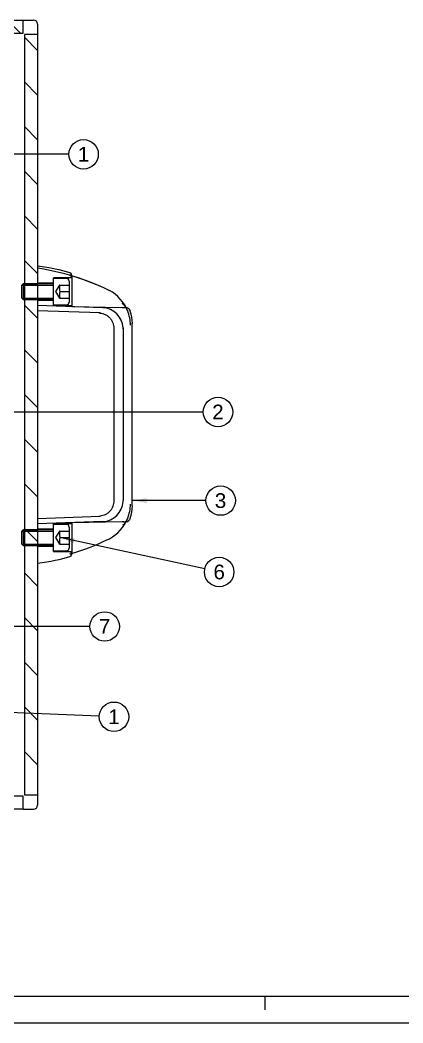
# Model space of a CAD drawing. Header units: millimetres. Extents: x -173 to 841, y -8 to 594.
# Drawn here: x 270 to 342.8, y 0 to 190.6 of the extents above; entities that cross this region are included whole.
import ezdxf
from ezdxf.enums import TextEntityAlignment as Align
from ezdxf.lldxf.tags import DXFTag

# ---------------------------------------------------------------- set-up
doc = ezdxf.new("R2010")
doc.units = ezdxf.units.MM
for name, color, linetype in [('Default', 7, 'Continuous'), ('NLC18000034', 7, 'Continuous'), ('NLL00000201', 7, 'Continuous'), ('NLL00000204', 7, 'Continuous'), ('TCEI_M6X12_UNI_5', 7, 'Continuous')]:
    doc.layers.add(name, color=color, linetype=linetype)
doc.styles.add('SEACAD_Arial', font='arial.ttf')
tags = doc.linetypes.add('HIDDEN2', pattern=[4.7625, 3.175, -1.5875]).pattern_tags.tags
tags[6:7] = [DXFTag(74, 4), DXFTag(75, 0), DXFTag(340, '0'), DXFTag(46, 0.0), DXFTag(50, 0.0), DXFTag(44, 0.0), DXFTag(45, 0.0)]
tags[4:5] = [DXFTag(74, 4), DXFTag(75, 0), DXFTag(340, '0'), DXFTag(46, 0.0), DXFTag(50, 0.0), DXFTag(44, 0.0), DXFTag(45, 0.0)]

# ---------------------------------------------------------------- blocks, each defined once
blk = doc.blocks.new('SEANNOT_GROUP10')
at = {"layer": 'Default', "linetype": 'Continuous'}
blk.add_hatch(color=7, dxfattribs=at).paths.add_polyline_path([(262.93, 59.69), (260.11, 59.34), (262.89, 58.75)])
at = {"layer": 'Default', "color": 7, "linetype": 'Continuous'}
blk.add_lwpolyline([(285.09, 58.31), (260.11, 59.34)], dxfattribs=at)
blk.add_circle((287.88, 58.2), 2.8, dxfattribs=at)
at = {"layer": 'Default', "color": 7, "linetype": 'Continuous', "style": 'SEACAD_Arial'}
blk.add_text('1', height=2.8, dxfattribs=at).set_placement((286.79, 59.6), align=Align.TOP_LEFT)
blk = doc.blocks.new('SEANNOT_GROUP11')
at = {"layer": 'Default', "linetype": 'Continuous'}
blk.add_hatch(color=7, dxfattribs=at).paths.add_polyline_path([(264.72, 75.83), (261.92, 75.37), (264.72, 74.9)])
at = {"layer": 'Default', "color": 7, "linetype": 'Continuous'}
blk.add_lwpolyline([(283.31, 75.37), (261.92, 75.37)], dxfattribs=at)
blk.add_circle((286.11, 75.37), 2.8, dxfattribs=at)
at = {"layer": 'Default', "color": 7, "linetype": 'Continuous', "style": 'SEACAD_Arial'}
blk.add_text('7', height=2.8, dxfattribs=at).set_placement((285.01, 76.77), align=Align.TOP_LEFT)
blk = doc.blocks.new('SEANNOT_GROUP12')
at = {"layer": 'Default', "linetype": 'Continuous'}
blk.add_hatch(color=7, dxfattribs=at).paths.add_polyline_path([(241.91, 116.6), (239.11, 116.13), (241.91, 115.67)])
at = {"layer": 'Default', "color": 7, "linetype": 'Continuous'}
blk.add_lwpolyline([(304.84, 116.13), (239.11, 116.13)], dxfattribs=at)
blk.add_circle((307.64, 116.13), 2.8, dxfattribs=at)
at = {"layer": 'Default', "color": 7, "linetype": 'Continuous', "style": 'SEACAD_Arial'}
blk.add_text('2', height=2.8, dxfattribs=at).set_placement((306.54, 117.53), align=Align.TOP_LEFT)
blk = doc.blocks.new('SEANNOT_GROUP13')
at = {"layer": 'Default', "linetype": 'Continuous'}
blk.add_hatch(color=7, dxfattribs=at).paths.add_polyline_path([(267.41, 165.59), (264.61, 165.12), (267.41, 164.65)])
at = {"layer": 'Default', "color": 7, "linetype": 'Continuous'}
blk.add_lwpolyline([(279.3, 165.12), (264.61, 165.12)], dxfattribs=at)
blk.add_circle((282.1, 165.12), 2.8, dxfattribs=at)
at = {"layer": 'Default', "color": 7, "linetype": 'Continuous', "style": 'SEACAD_Arial'}
blk.add_text('1', height=2.8, dxfattribs=at).set_placement((281.01, 166.52), align=Align.TOP_LEFT)
blk = doc.blocks.new('SEANNOT_GROUP14')
at = {"layer": 'Default', "linetype": 'Continuous'}
blk.add_hatch(color=7, dxfattribs=at).paths.add_polyline_path([(294.16, 99.75), (291.36, 99.29), (294.16, 98.82)])
at = {"layer": 'Default', "color": 7, "linetype": 'Continuous'}
blk.add_lwpolyline([(305.34, 99.29), (291.36, 99.29)], dxfattribs=at)
blk.add_circle((308.14, 99.29), 2.8, dxfattribs=at)
at = {"layer": 'Default', "color": 7, "linetype": 'Continuous', "style": 'SEACAD_Arial'}
blk.add_text('3', height=2.8, dxfattribs=at).set_placement((307.04, 100.69), align=Align.TOP_LEFT)
blk = doc.blocks.new('SEANNOT_GROUP15')
at = {"layer": 'Default', "linetype": 'Continuous'}
blk.add_hatch(color=7, dxfattribs=at).paths.add_polyline_path([(280.45, 92.12), (277.61, 92.26), (280.25, 91.21)])
at = {"layer": 'Default', "color": 7, "linetype": 'Continuous'}
blk.add_lwpolyline([(305.13, 86.31), (277.61, 92.26)], dxfattribs=at)
blk.add_circle((307.87, 85.72), 2.8, dxfattribs=at)
at = {"layer": 'Default', "color": 7, "linetype": 'Continuous', "style": 'SEACAD_Arial'}
blk.add_text('6', height=2.8, dxfattribs=at).set_placement((306.78, 87.12), align=Align.TOP_LEFT)
blk = doc.blocks.new('SE8')
at = {"layer": 'NLL00000201', "linetype": 'Continuous'}
h = blk.add_hatch(dxfattribs=at)
h.set_pattern_fill('LINE', scale=1.88976, angle=135, style=0)
h.paths.add_polyline_path([(126.11, 188.13), (270.61, 188.13), (270.61, 190.63), (126.11, 190.63)])
h = blk.add_hatch(dxfattribs=at)
h.set_pattern_fill('LINE', scale=1.88976, angle=135, style=0)
h.paths.add_polyline_path([(270.86, 187.88), (270.86, 43.38), (273.36, 43.38), (273.36, 187.88)])
h = blk.add_hatch(dxfattribs=at)
h.set_pattern_fill('LINE', scale=1.8898, angle=135, style=0)
h.paths.add_polyline_path([(270.61, 40.63), (270.61, 43.13), (126.11, 43.13), (126.11, 40.63)])
at = {"layer": 'NLC18000034', "color": 7, "linetype": 'HIDDEN2'}
for p, q in [((276.36, 136.38), (276.36, 141.63)), ((279.86, 141.63), (276.36, 141.63)), ((279.86, 141.73), (279.86, 141.72)), ((279.86, 141.72), (279.86, 136.93)), ((276.36, 140.63), (273.36, 140.63)), ((273.36, 137.38), (276.36, 137.38)), ((276.36, 136.38), (279.86, 136.38)), ((279.86, 136.93), (279.86, 136.28)), ((279.96, 136.18), (289.44, 136.02)), ((289.59, 136.66), (289.44, 136.77)), ((289.44, 136.02), (289.74, 136.01)), ((289.61, 131.96), (289.61, 132.16)), ((289.61, 99.11), (289.61, 99.3)), ((276.36, 93.88), (273.36, 93.88)), ((276.36, 89.63), (276.36, 94.88)), ((279.86, 94.88), (276.36, 94.88)), ((279.86, 94.98), (279.86, 94.33)), ((279.86, 94.33), (279.86, 89.54)), ((289.44, 95.25), (279.96, 95.08)), ((289.74, 95.26), (289.44, 95.25)), ((286.86, 91.98), (287.01, 92.05)), ((273.36, 90.63), (276.36, 90.63)), ((276.36, 89.63), (279.86, 89.63)), ((279.96, 89.54), (279.86, 89.54)), ((279.86, 89.54), (279.86, 89.25)), ((279.86, 89.54), (279.86, 89.53))]:
    blk.add_line(p, q, dxfattribs=at)
at = {"layer": 'NLC18000034', "color": 7, "linetype": 'Continuous'}
for p, q in [((286.86, 139.29), (287.01, 139.21)), ((286.86, 139.29), (286.86, 139.29)), ((287.01, 139.22), (286.86, 139.29)), ((287.01, 139.22), (286.86, 139.29)), ((285.75, 135.95), (273.36, 136.38)), ((285.26, 134.97), (273.36, 135.38)), ((290.45, 135.36), (290.38, 135.55)), ((290.43, 135.49), (290.45, 135.36)), ((287.86, 132.01), (287.86, 99.25)), ((289.61, 132.16), (289.61, 131.96)), ((289.61, 131.96), (289.61, 131.95)), ((289.61, 131.95), (289.61, 99.31)), ((291.36, 98.27), (291.36, 132.99)), ((289.61, 99.31), (289.61, 99.3)), ((289.61, 99.11), (289.61, 99.3)), ((273.36, 95.88), (285.26, 96.3)), ((290.38, 95.71), (290.45, 95.91)), ((290.45, 95.91), (290.43, 95.78)), ((285.75, 95.32), (273.36, 94.88)), ((286.86, 91.97), (287.01, 92.05)), ((286.86, 91.98), (286.86, 91.98)), ((279.86, 89.25), (279.86, 89.12))]:
    blk.add_line(p, q, dxfattribs=at)
for centre, radius, start, end in [((266.19, 96.41), 47.6, 64.2599, 81.328), ((267.25, 99.35), 44.49, 63.8503, 74.0284), ((279.49, 141.75), 0.376, 73.9134, 88.7911), ((279.36, 142.14), 0.5, 359.5683, 74.426), ((279.49, 141.75), 0.376, 55.2607, 62.0969), ((283.61, 132.72), 7.33, 21.1004, 62.402), ((285.61, 131.95), 4, 2.9286, 88), ((287.99, 134.67), 2.55, 20.3215, 35.9931), ((283.45, 132.62), 7.55, 0.2569, 21.3055), ((284.96, 133.07), 6.41, 359.1657, 20.4488), ((285.61, 99.31), 4, 272, 357.0714), ((284.96, 98.19), 6.41, 339.5507, 0.8341), ((283.63, 98.53), 7.31, 297.5461, 338.9384), ((287.97, 96.61), 2.57, 324.0017, 339.5444), ((290.04, 96.26), 1, 277.3995, 341.8267), ((267.23, 131.96), 44.54, 285.9776, 296.1436), ((279.49, 89.52), 0.377, 271.3083, 300.4095), ((279.36, 89.12), 0.5, 285.574, 0.4317)]:
    blk.add_arc(centre, radius, start, end, dxfattribs=at)
at = {"layer": 'NLC18000034', "color": 7, "linetype": 'HIDDEN2'}
for centre, radius, start, end in [((279.49, 141.75), 0.376, 357.7995, 55.2607), ((279.91, 147.19), 5.47, 269.4853, 270.5143), ((279.96, 136.28), 0.1, 180, 269), ((287.99, 134.67), 2.55, 35.9931, 51.1865), ((283.45, 98.64), 7.55, 338.6937, 359.7439), ((289.78, 95.86), 0.619, 263.875, 325.4801), ((279.96, 94.98), 0.1, 91, 180), ((287.97, 96.61), 2.57, 308.9516, 324.0017), ((289.77, 95.93), 0.674, 267.8261, 279.6753), ((290.04, 96.26), 1, 271, 277.3995), ((279.49, 89.52), 0.377, 300.4095, 2.1011), ((280.01, 94.58), 5.05, 268.3431, 269.4587)]:
    blk.add_arc(centre, radius, start, end, dxfattribs=at)
blk.add_ellipse((279.96, 141.74), major_axis=(0.1, 0.0019), ratio=0.000329, start_param=1.588247, end_param=3.145917, dxfattribs=at)
at = {"layer": 'NLC18000034', "color": 7, "linetype": 'Continuous'}
for centre, major_axis, start_param, end_param in [((286.75, 139.07), (-0.11, -0.224), 3.068113, 3.383659), ((286.75, 92.2), (-0.11, 0.224), 2.899526, 3.216063)]:
    blk.add_ellipse(centre, major_axis=major_axis, ratio=0.015667, start_param=start_param, end_param=end_param, dxfattribs=at)
for points in [[(279.49, 142.6), (277.79, 143.12), (275.75, 143.55), (273.36, 143.88)], [(273.36, 87.38), (275.75, 87.71), (277.79, 88.14), (279.49, 88.67)]]:
    blk.add_open_spline(points, degree=3, dxfattribs=at)
at = {"layer": 'NLC18000034', "color": 7, "linetype": 'HIDDEN2'}
for points, knots in [([(279.96, 141.74), (279.96, 141.75), (279.95, 141.77), (279.94, 141.8), (279.93, 141.84), (279.91, 141.87), (279.89, 141.91), (279.86, 141.95), (279.82, 141.98), (279.78, 142.02), (279.72, 142.06), (279.62, 142.1), (279.54, 142.11), (279.49, 142.12)], [0, 0, 0, 0, 0.045079, 0.095016, 0.149979, 0.210027, 0.275133, 0.345213, 0.420148, 0.49981, 0.60799, 0.776097, 1, 1, 1, 1]), ([(289.72, 136.02), (289.77, 136.02), (289.94, 136.01), (290.12, 135.95), (290.24, 135.83), (290.29, 135.76)], [0, 0, 0, 0, 0.15116, 0.589226, 1, 1, 1, 1]), ([(290.17, 135.97), (290.13, 135.98), (290.03, 135.99), (289.91, 136), (289.82, 136)], [0.7275091, 0.7275091, 0.7275091, 0.7275091, 0.8297215, 1, 1, 1, 1]), ([(279.49, 89.14), (279.51, 89.14), (279.55, 89.15), (279.62, 89.17), (279.7, 89.2), (279.78, 89.25), (279.84, 89.3), (279.89, 89.35), (279.92, 89.41), (279.95, 89.47), (279.96, 89.51), (279.96, 89.53)], [0, 0, 0, 0, 0.082345, 0.192722, 0.332001, 0.500543, 0.6157, 0.723399, 0.823627, 0.916006, 1, 1, 1, 1])]:
    blk.add_open_spline(points, degree=3, knots=knots, dxfattribs=at)
at = {"layer": 'NLC18000034', "color": 7, "linetype": 'Continuous'}
for points, knots in [([(290.99, 135.32), (290.97, 135.36), (290.95, 135.42), (290.9, 135.51), (290.87, 135.55), (290.85, 135.59), (290.83, 135.62), (290.79, 135.67), (290.71, 135.75), (290.59, 135.84), (290.41, 135.92), (290.25, 135.96), (290.17, 135.97)], [0, 0, 0, 0, 0.0501883, 0.0710594, 0.0806229, 0.0903298, 0.1011198, 0.11399, 0.1492199, 0.2682068, 0.5148054, 0.7275091, 0.7275091, 0.7275091, 0.7275091]), ([(284.97, 134.98), (285.37, 134.93), (285.89, 134.85), (286.58, 134.47), (287.04, 134.08), (287.41, 133.6), (287.77, 132.91), (287.83, 132.38), (287.86, 131.98)], [0, 0, 0, 0, 0.239935, 0.368668, 0.5, 0.631333, 0.760066, 1, 1, 1, 1]), ([(287.86, 99.29), (287.83, 98.88), (287.77, 98.36), (287.41, 97.66), (287.04, 97.19), (286.58, 96.8), (285.89, 96.42), (285.37, 96.34), (284.97, 96.29)], [0, 0, 0, 0, 0.239934, 0.368667, 0.5, 0.631332, 0.760065, 1, 1, 1, 1])]:
    blk.add_open_spline(points, degree=3, knots=knots, dxfattribs=at)
at = {"layer": 'NLL00000201', "color": 7, "linetype": 'Continuous'}
for p, q in [((126.11, 190.63), (270.61, 190.63)), ((270.61, 188.13), (270.61, 190.63)), ((126.11, 188.13), (270.61, 188.13)), ((270.86, 187.88), (270.86, 43.38)), ((273.36, 187.88), (270.86, 187.88)), ((273.36, 187.88), (273.36, 43.38)), ((270.61, 43.13), (126.11, 43.13)), ((270.61, 40.63), (270.61, 43.13)), ((270.86, 43.38), (273.36, 43.38)), ((270.61, 40.63), (126.11, 40.63))]:
    blk.add_line(p, q, dxfattribs=at)
at = {"layer": 'NLL00000201', "color": 7, "linetype": 'HIDDEN2'}
for p, q in [((270.86, 140.51), (273.36, 140.51)), ((273.36, 140.24), (270.86, 140.24)), ((270.86, 137.78), (273.36, 137.78)), ((270.86, 137.51), (273.36, 137.51)), ((270.86, 93.76), (273.36, 93.76)), ((273.36, 93.49), (270.86, 93.49)), ((270.86, 91.03), (273.36, 91.03)), ((270.86, 90.76), (273.36, 90.76))]:
    blk.add_line(p, q, dxfattribs=at)
at = {"layer": 'NLL00000204', "color": 7, "linetype": 'Continuous'}
for p, q in [((270.61, 190.63), (272.61, 190.63)), ((273.36, 189.88), (273.36, 187.88)), ((273.36, 43.38), (273.36, 41.38)), ((270.61, 40.63), (272.61, 40.63))]:
    blk.add_line(p, q, dxfattribs=at)
for centre, start, end in [((272.61, 189.88), 0, 90), ((272.61, 41.38), 270, 0)]:
    blk.add_arc(centre, 0.75, start, end, dxfattribs=at)
at = {"layer": 'TCEI_M6X12_UNI_5', "color": 7, "linetype": 'HIDDEN2'}
for p, q in [((278.86, 141.51), (276.36, 141.51)), ((276.24, 140.51), (270.86, 140.51)), ((270.86, 140.26), (276.24, 140.26)), ((277.5, 140.26), (276.78, 139.01)), ((277.61, 140.26), (277.5, 140.26)), ((277.61, 140.26), (279.36, 140.26)), ((279.36, 141.01), (279.36, 137.01)), ((270.86, 137.76), (276.24, 137.76)), ((270.86, 137.51), (276.24, 137.51)), ((276.78, 139.01), (277.5, 137.76)), ((277.61, 137.76), (277.5, 137.76)), ((277.61, 139.01), (279.36, 139.01)), ((277.61, 137.76), (279.36, 137.76)), ((276.36, 136.51), (278.86, 136.51)), ((276.24, 93.76), (270.86, 93.76)), ((270.86, 93.51), (276.24, 93.51)), ((278.86, 94.76), (276.36, 94.76)), ((277.5, 93.51), (276.78, 92.26)), ((277.61, 93.51), (277.5, 93.51)), ((277.61, 93.51), (279.36, 93.51)), ((279.36, 94.26), (279.36, 90.26)), ((276.78, 92.26), (277.5, 91.01)), ((277.61, 92.26), (279.36, 92.26)), ((270.86, 91.01), (276.24, 91.01)), ((270.86, 90.76), (276.24, 90.76)), ((276.36, 89.76), (278.86, 89.76)), ((277.61, 91.01), (277.5, 91.01)), ((277.61, 91.01), (279.36, 91.01))]:
    blk.add_line(p, q, dxfattribs=at)
at = {"layer": 'TCEI_M6X12_UNI_5', "color": 7, "linetype": 'Continuous'}
for p, q in [((270.61, 140.51), (270.36, 140.26)), ((270.36, 137.76), (270.36, 140.26)), ((270.36, 140.26), (270.86, 140.26)), ((270.61, 140.51), (270.61, 137.51)), ((270.86, 140.51), (270.61, 140.51)), ((270.36, 137.76), (270.61, 137.51)), ((270.36, 137.76), (270.86, 137.76)), ((270.61, 137.51), (270.86, 137.51)), ((270.61, 93.76), (270.36, 93.51)), ((270.36, 91.01), (270.36, 93.51)), ((270.36, 93.51), (270.86, 93.51)), ((270.61, 93.76), (270.61, 90.76)), ((270.86, 93.76), (270.61, 93.76)), ((270.36, 91.01), (270.61, 90.76)), ((270.36, 91.01), (270.86, 91.01)), ((270.61, 90.76), (270.86, 90.76))]:
    blk.add_line(p, q, dxfattribs=at)
at = {"layer": 'TCEI_M6X12_UNI_5', "color": 7, "linetype": 'HIDDEN2'}
for centre, radius, start, end in [((278.86, 141.01), 0.5, 0, 90), ((276.24, 140.63), 0.125, 270, 0), ((279.32, 139.63), 1.82, 159.8917, 200.1083), ((276.24, 137.38), 0.125, 0, 90), ((279.32, 138.38), 1.82, 159.8917, 200.1083), ((278.86, 137.01), 0.5, 270, 0), ((276.24, 93.88), 0.125, 270, 0), ((279.32, 92.88), 1.82, 159.8917, 200.1083), ((278.86, 94.26), 0.5, 0, 90), ((279.32, 91.63), 1.82, 159.8917, 200.1083), ((276.24, 90.63), 0.125, 0, 90), ((278.86, 90.26), 0.5, 270, 0)]:
    blk.add_arc(centre, radius, start, end, dxfattribs=at)

msp = doc.modelspace()

# ---------------------------------------------------------------- linework, layer by layer
at = {"layer": 'Default', "color": 7, "linetype": 'Continuous'}
for p, q in [((836, 5), (5, 5)), ((316.625, 2.5), (316.625, 5)), ((0, 0), (841, 0))]:
    msp.add_line(p, q, dxfattribs=at)

# ---------------------------------------------------------------- block references
at = {"layer": 'Default'}
for name in ['SE8', 'SEANNOT_GROUP13', 'SEANNOT_GROUP12', 'SEANNOT_GROUP14', 'SEANNOT_GROUP15', 'SEANNOT_GROUP11', 'SEANNOT_GROUP10']:
    msp.add_blockref(name, (0, 0), dxfattribs=at)

doc.saveas('drawing.dxf')
